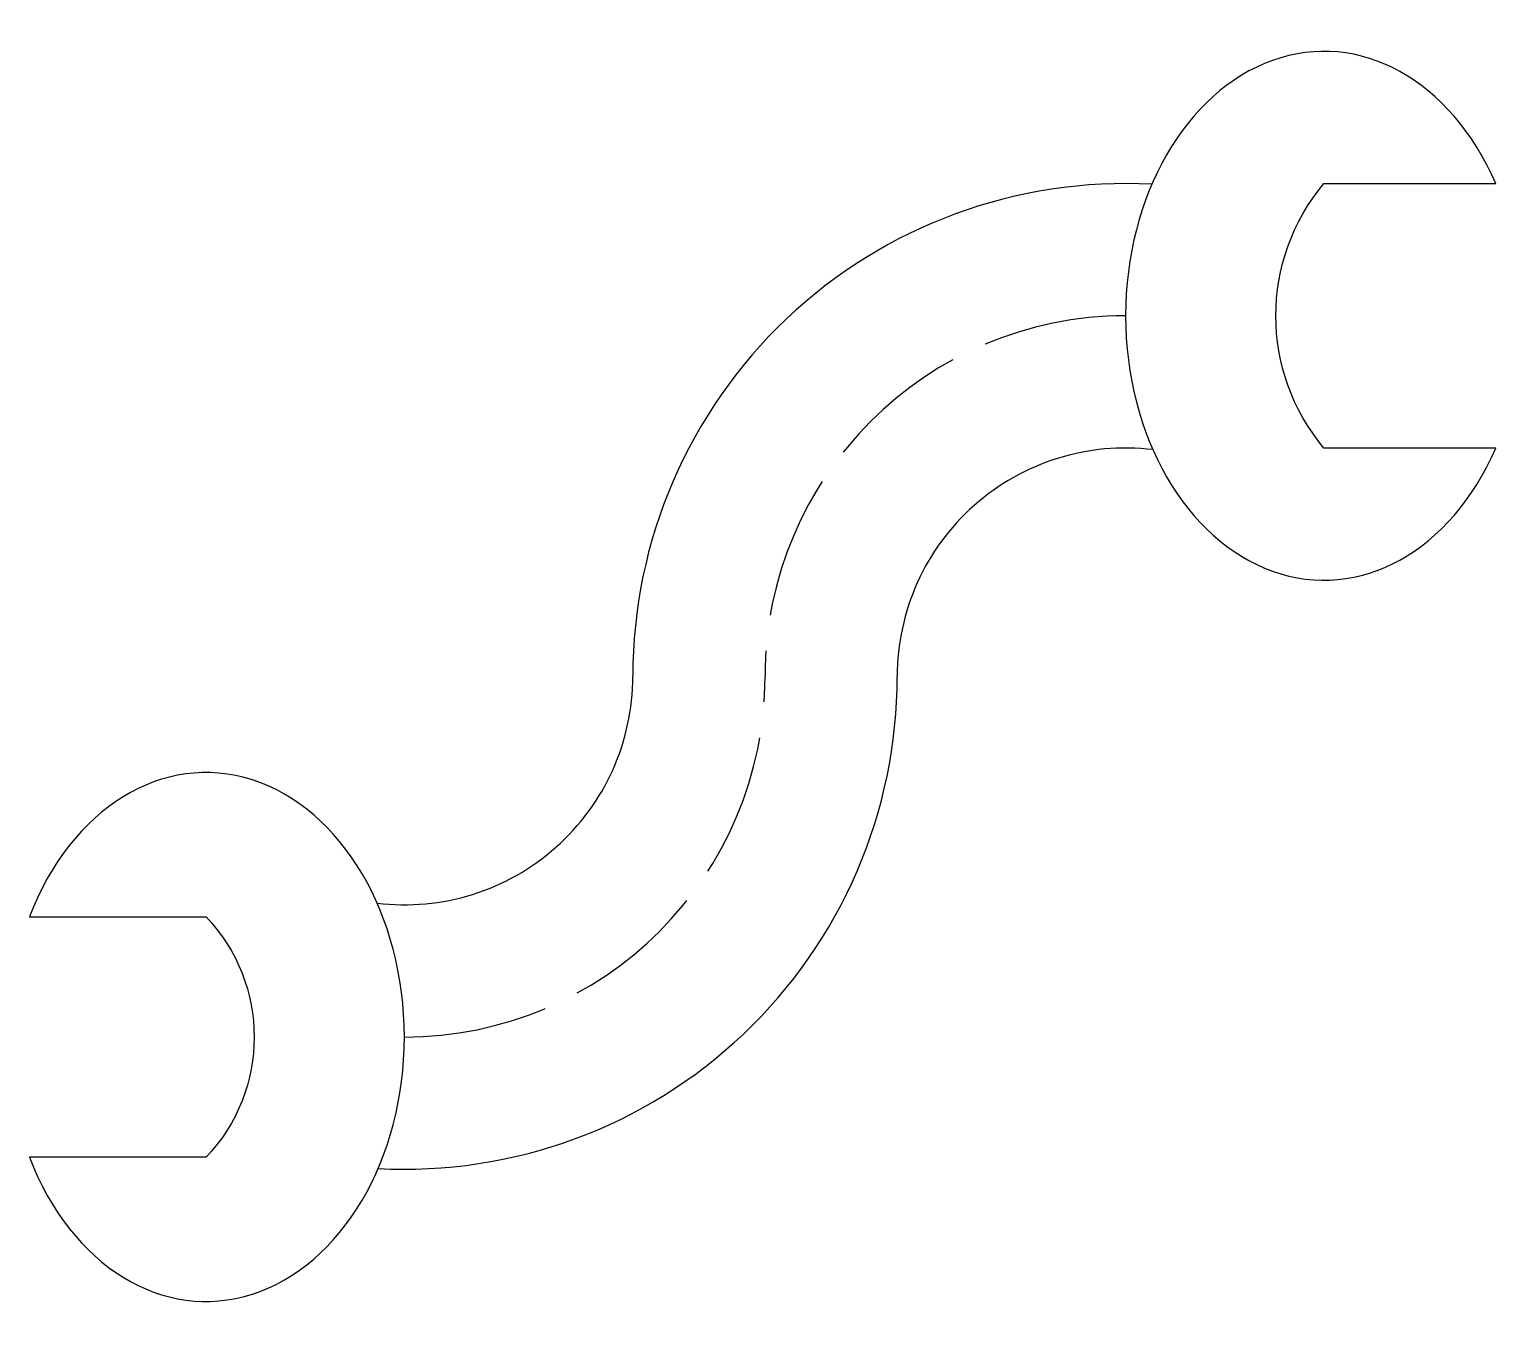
# Model space of a CAD drawing. Header units: millimetres. Extents: x 236 to 358, y 234 to 341.
import ezdxf

# ---------------------------------------------------------------- set-up
doc = ezdxf.new("R2010")
doc.units = ezdxf.units.MM
doc.linetypes.add('ACAD_ISO02W100', pattern=[15, 12, -3])

msp = doc.modelspace()

# ---------------------------------------------------------------- linework, layer by layer
for points in [[(357.86, 306.64), (343.57, 306.64, -0.363636), (343.57, 328.64), (357.86, 328.64)], [(235.87, 267.64), (250.57, 267.64, -0.4), (250.57, 247.64), (235.87, 247.64)]]:
    msp.add_lwpolyline(points, format="xyb")
for centre, radius, start, end in [((327.07, 287.64), 41, 86.9445, 180), ((327.07, 287.64), 19, 83.1383, 180), ((267.07, 287.64), 19, 263.1383, 0), ((267.07, 287.64), 41, 266.9445, 0)]:
    msp.add_arc(centre, radius, start, end)
at = {"linetype": 'ACAD_ISO02W100'}
for centre, start, end in [((327.07, 287.64), 90, 180), ((267.07, 287.64), 270, 0)]:
    msp.add_arc(centre, 30, start, end, dxfattribs=at)
for centre, major_axis, start_param, end_param in [((343.57, 317.64), (0, -22), 2.094395, 7.330383), ((250.57, 257.64), (0, 22), 2.042658, 7.38212)]:
    msp.add_ellipse(centre, major_axis=major_axis, ratio=0.75, start_param=start_param, end_param=end_param)

doc.saveas('drawing.dxf')
